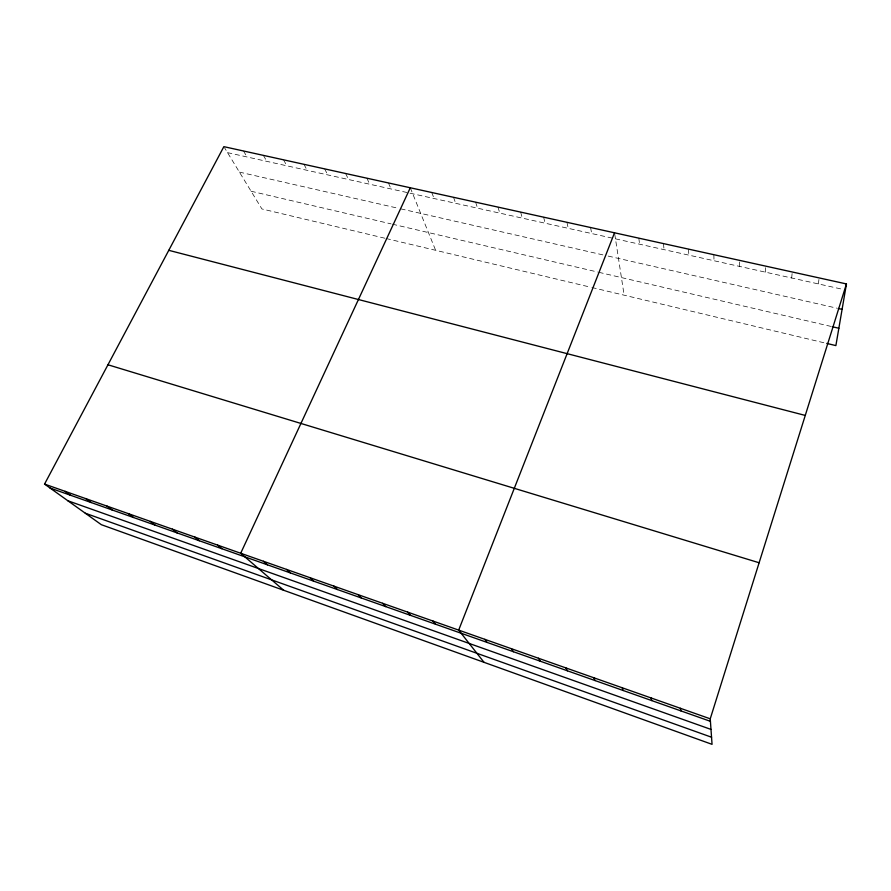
<?xml version="1.0" encoding="UTF-8"?>
<svg xmlns="http://www.w3.org/2000/svg" width="891" height="891" viewBox="0 0 891 891"><rect width="100%" height="100%" fill="white"/><g stroke="black" fill="none" stroke-linecap="round" stroke-linejoin="round"><path stroke-width="0.67" stroke-dasharray="4.46 3.34" d="M739.519 266.398L739.608 260.384M765.414 272.145L765.737 266.142M791.687 277.992L792.244 271.989M818.361 283.917L819.141 277.914M227.506 152.628L408.657 192.879M410.016 193.18L612.819 238.242M615.458 238.833L842.719 289.33M239.412 172.108L398.166 208.26M400.794 208.862L603.04 254.915M608.185 256.085L836.838 308.163M251.095 191.242L391.116 223.886M392.396 224.176L597.538 272M598.852 272.312L830.802 326.373M384.801 238.209L261.909 208.951L224.476 147.65M386.126 238.521L590.599 287.203M591.88 287.503L825.434 343.113M243.51 150.991L247.03 156.961M263.402 155.379L266.81 161.36M283.561 159.823L286.835 165.804M303.987 164.323L307.128 170.315M324.68 168.889L327.699 174.881M345.652 173.511L348.526 179.514M366.914 178.2L369.642 184.203M388.454 182.945L391.038 188.959M410.294 187.767L435.632 250.315M431.779 192.501L434.062 198.515M453.541 197.301L455.68 203.326M475.616 202.168L477.587 208.193M497.98 207.102L499.784 213.127M520.645 212.103L522.293 218.128M543.633 217.17L545.114 223.196M566.943 222.304L568.235 228.33M590.577 227.517L591.691 233.542M614.723 234.01L624.134 295.188M638.836 238.164L639.571 244.19M663.494 243.599L664.029 249.625M688.498 249.112L688.832 255.127M713.869 254.703L713.992 260.718"/><path stroke-width="1.34" d="M846.45 283.939L710.238 718.814L712.054 744.341L101.34 524.688L44.55 484.091L223.864 146.659L846.45 283.939L835.881 345.597L826.748 343.414M614.534 232.796L458.676 630.115L484.025 662.325M410.294 187.767L240.693 553.255L283.728 590.288M838.153 308.464L842.095 309.355M832.138 326.685L838.854 328.256M168.778 250.326L805.264 415.429M107.956 364.775L759.121 562.756M44.55 484.091L710.238 718.814M50.03 488.012L710.417 721.32M67.861 500.764L710.996 729.417M85.291 513.216L711.553 737.225M65.088 491.331L70.445 495.218M85.926 498.682L91.149 502.535M107.065 506.133L112.155 509.953M128.516 513.695L133.461 517.482M150.289 521.38L155.09 525.122M172.375 529.165L177.031 532.874M194.806 537.073L199.306 540.748M217.571 545.103L221.915 548.733M263.458 561.285L267.467 564.827M286.579 569.427L290.421 572.935M310.046 577.702L313.71 581.166M333.869 586.111L337.355 589.519M358.071 594.642L361.356 597.995M382.64 603.296L385.725 606.615M407.588 612.095L410.484 615.358M432.937 621.038L435.621 624.235M484.838 639.337L487.087 642.422M511.423 648.715L513.439 651.733M538.442 658.237L540.224 661.189M565.896 667.916L567.433 670.8M593.807 677.761L595.099 680.579M622.185 687.763L623.21 690.514M651.043 697.943L651.789 700.604M680.39 708.289L680.858 710.873"/></g></svg>
